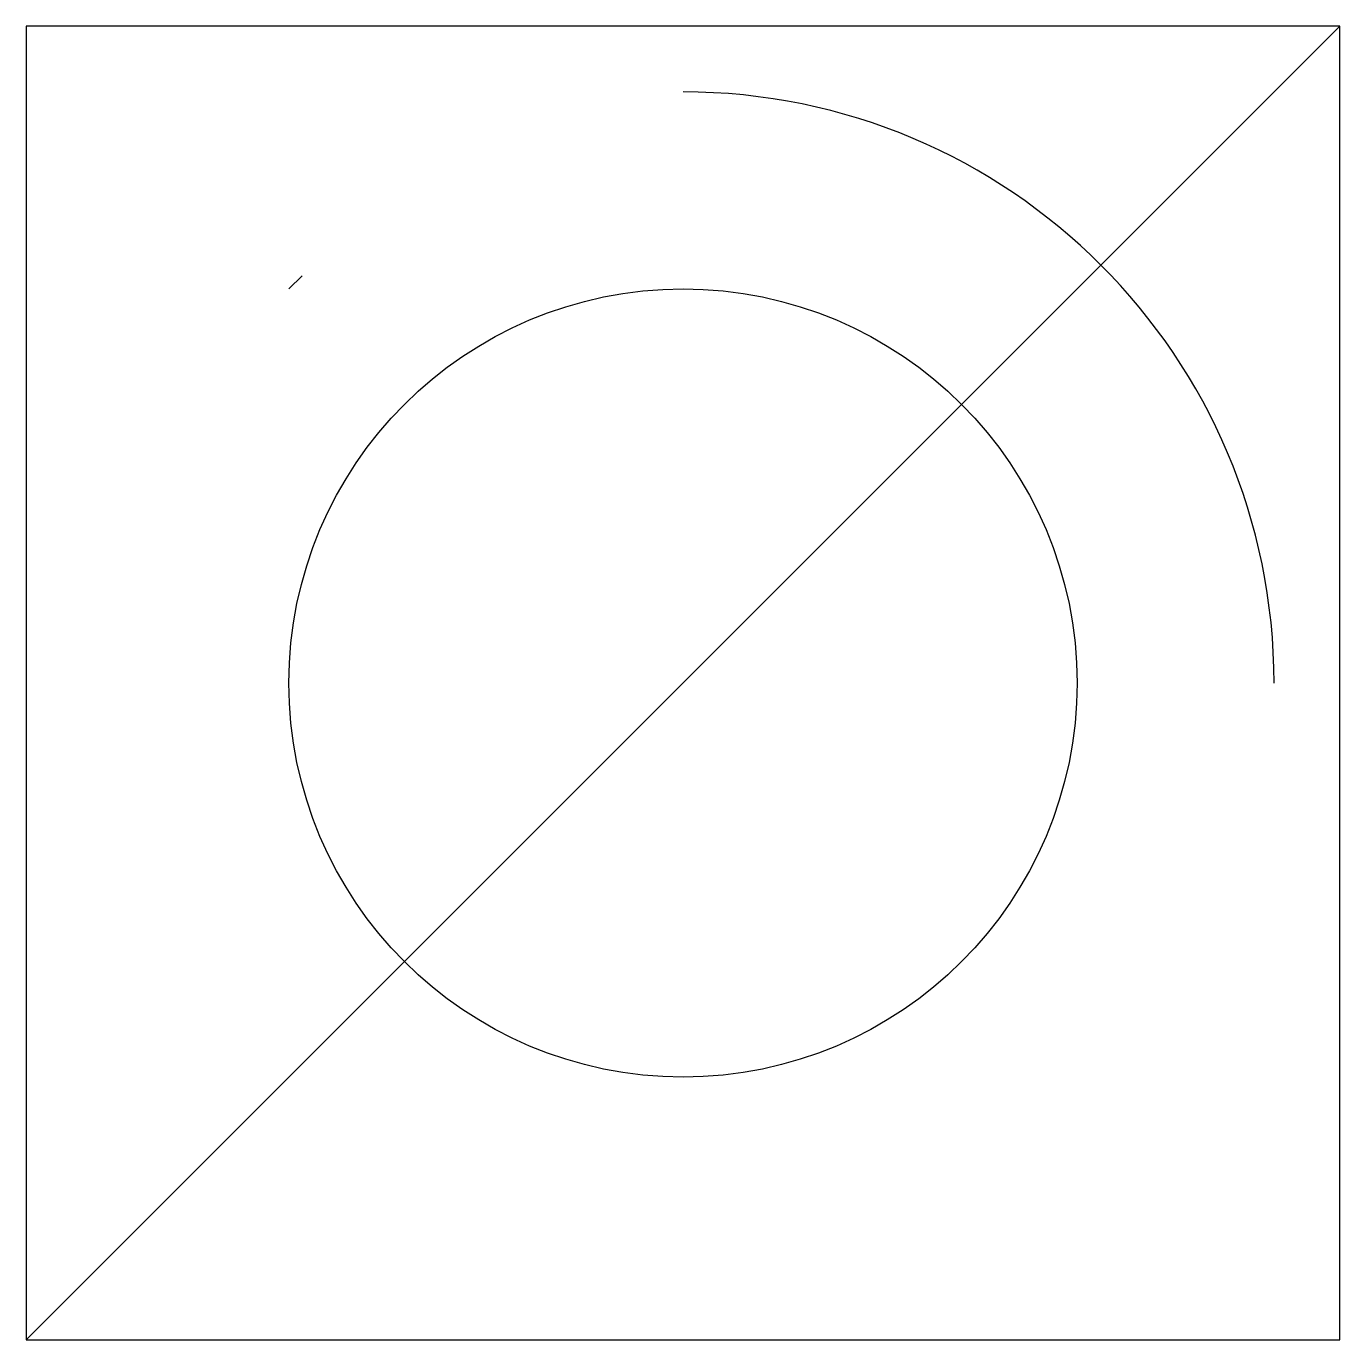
# Model space of a CAD drawing. Header units: millimetres. Extents: x 500123.456 to 500123.556, y 3500789.012 to 3500789.112.
import ezdxf

# ---------------------------------------------------------------- set-up
doc = ezdxf.new("R2010")
doc.units = ezdxf.units.MM
doc.layers.get('0').update_dxf_attribs({"linetype": 'CONTINUOUS'})

msp = doc.modelspace()

# ---------------------------------------------------------------- linework, layer by layer
msp.add_line((500123.456, 3500789.012), (500123.556, 3500789.112))
at = {"color": 1}
msp.add_line((500123.476, 3500789.092), (500123.477, 3500789.093), dxfattribs=at)
msp.add_lwpolyline([(500123.456, 3500789.012), (500123.556, 3500789.012), (500123.556, 3500789.112), (500123.456, 3500789.112)], close=True)
msp.add_circle((500123.506, 3500789.062), 0.03)
at = {"color": 3}
msp.add_arc((500123.506, 3500789.062), 0.045, 0, 90, dxfattribs=at)

doc.saveas('drawing.dxf')
